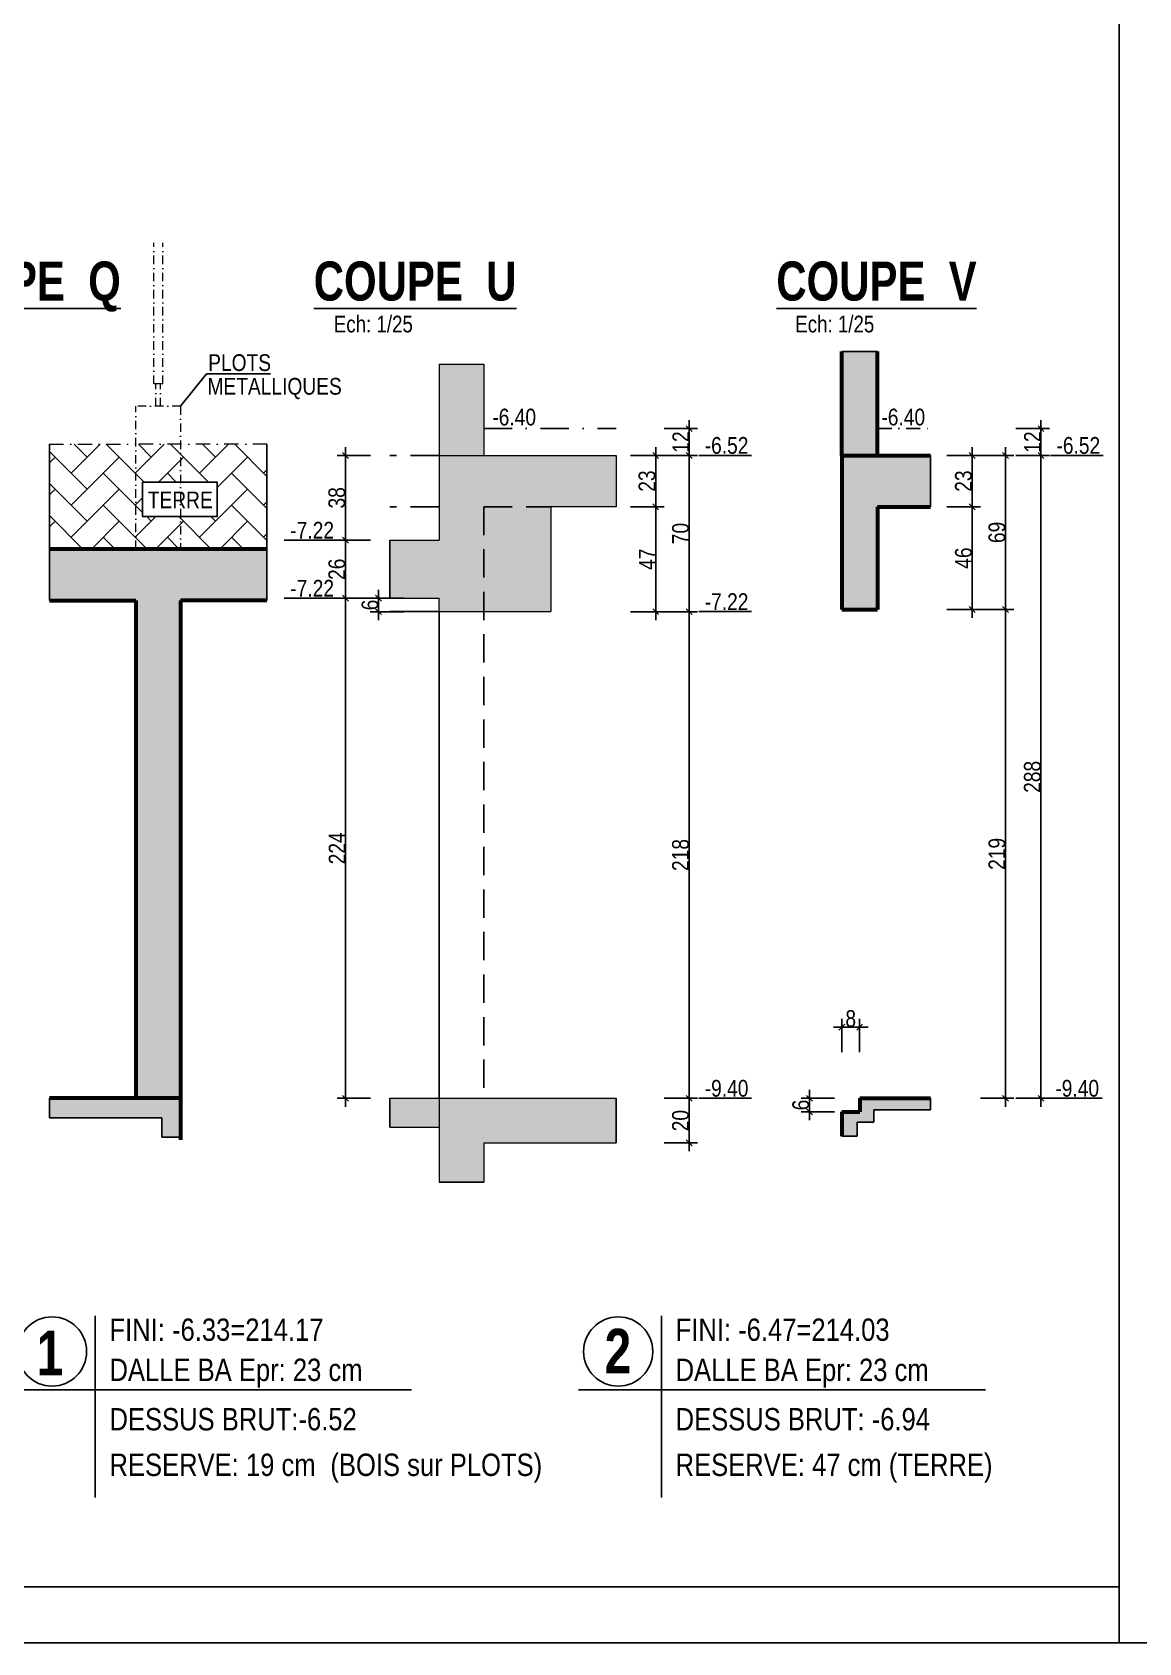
# Model space of a CAD drawing. Header units: millimetres. Extents: x 16050 to 21990, y -27198 to -22998.
# Drawn here: x 19966 to 20957, y -27198 to -25755 of the extents above; entities that cross this region are included whole.
import ezdxf
from ezdxf.enums import TextEntityAlignment as Align

# ---------------------------------------------------------------- set-up
doc = ezdxf.new("R2010")
doc.units = ezdxf.units.MM
doc.linetypes.add('CACHEX2', pattern=[19.05, 12.7, -6.35])
doc.linetypes.add('TIRETPTX2', pattern=[50.8, 25.4, -12.7, 0, -12.7])
for name, color, linetype in [('01-Cad  2', 1, 'Continuous'), ('01-cartouche', 7, 'Continuous'), ('01-cartouche-cage A', 7, 'Continuous'), ('01_cote_gen', 4, 'Continuous'), ('01_isolant ext', 2, 'TIRETPTX2'), ('01_linteaux', 2, 'Continuous'), ('01_poch_BN', 9, 'Continuous'), ('01_poch_murs', 253, 'Continuous'), ('01_texte', 230, 'Continuous'), ('AA_COTES', 2, 'Continuous')]:
    doc.layers.add(name, color=color, linetype=linetype)
doc.layers.add('01_murs_coup', color=5, linetype='Continuous', lineweight=60)
doc.layers.add('01_tram_axes', color=2, linetype='TIRETPTX2', lineweight=9)
doc.styles.add('ARIAL NA', font='ARIALN.TTF')
doc.styles.add('impact', font='impact.ttf')
doc.styles.add('MATTE_TXT', font='arial.ttf')
doc.styles.add('STYLE2', font='ARIALN.TTF')
doc.styles.add('stylemattecart', font='ARIALN.TTF')
doc.dimstyles.new('JB25', dxfattribs={"dimscale": 0.1, "dimtxt": 150, "dimasz": 15, "dimexe": 0.1, "dimexo": 0.1, "dimgap": 0.09, "dimtad": 1, "dimdec": 1, "dimlfac": 0.5, "dimdsep": 46, "dimtxsty": 'STYLE2', "dimblk1": 'BOND_G', "dimblk2": 'BOND_D', "dimsah": 1, "dimcen": 1.5, "dimdle": 0.01, "dimse1": 1, "dimse2": 1, "dimclrd": 4, "dimclre": 2, "dimclrt": 6, "dimazin": 2, "dimtfac": 2.333333, "dimtdec": 1, "dimtix": 1, "dimtmove": 2, "dimatfit": 3, "dimldrblk": 'BOND_G', "dimfxl": 1, "dimtolj": 1, "dimtzin": 0, "dimarcsym": 0})

# ---------------------------------------------------------------- blocks, each defined once
blk = doc.blocks.new('cartstruc')
at = {"layer": '01-cartouche-cage A', "linetype": 'Continuous'}
for p, q in [((-1050, 1485), (-1050, 0)), ((-1050, 0), (0, 0))]:
    blk.add_line(p, q, dxfattribs=at)
at = {"layer": '01-cartouche-cage A', "color": 7, "style": 'stylemattecart'}
for tag, height, p in [('NOMCLIENT', 30, (-525, 1399.6)), ('ADRESSE1CLIENT', 25, (-525, 1326.7)), ('ADRESSE2CLIENT', 25, (-525, 1283.9)), ('NOMAFFAIRE1', 45, (-525.1, 1189.8)), ('NOMAFFAIRE2', 45, (-525.1, 1110.4)), ('NOMAFFAIRE3', 45, (-525.1, 1031.7)), ('ADRESSE1AFFAIRE', 20, (-525.1, 943.3)), ('ADRESSE2AFFAIRE', 20, (-525.1, 909.2)), ('INDICE-A', 15, (-959.1, 428.4)), ('DATE-A', 15, (-861.9, 428.4)), ('INDICE-B', 15, (-959.1, 400.5)), ('DATE-B', 15, (-861.9, 400.5)), ('INDICE-C', 15, (-959.1, 369.4)), ('DATE-C', 15, (-861.9, 369.4)), ('INDICE-D', 15, (-959.1, 338.3)), ('DATE-D', 15, (-861.9, 338.3)), ('INDICE-E', 15, (-959.1, 307.2)), ('DATE-E', 15, (-861.9, 307.2)), ('INDICE-F', 15, (-959.1, 276.1)), ('DATE-F', 15, (-861.9, 276.1))]:
    blk.add_attdef(tag, text='', height=height, dxfattribs=at).set_placement(p, align=Align.MIDDLE_CENTER)
for tag, height, p in [('NOMARCHI', 15, (-831.1, 803.3)), ('MODEL', 15, (-408.9, 803.3)), ('BETSTRUCTURE', 15, (-831.1, 776.5)), ('MOE', 15, (-408.9, 776.5)), ('BETFLUIDES', 15, (-831.1, 749.5)), ('CSPS', 15, (-408.9, 749.5)), ('ECONOMISTE', 15, (-831.1, 722.7)), ('OPC', 15, (-408.9, 722.7)), ('BDC', 15, (-831.1, 695.9)), ('NOMENTREPRISE', 15, (-408.9, 695.9)), ('NUMBAT', 27, (-249.5, 614.7)), ('PHASE', 35, (-249.5, 537.9)), ('CONT-SOL', 12, (-138.6, 490.2)), ('NOMDESS', 15, (-451.8, 132.3)), ('NOMING', 15, (-451.8, 104.3)), ('ECH', 15, (-451.8, 76.3)), ('NUMAFF', 25, (-196.3, 48.9))]:
    blk.add_attdef(tag, text='', height=height, dxfattribs=at).set_placement(p, align=Align.BOTTOM_LEFT)
at = {"layer": '01-cartouche-cage A', "color": 7, "style": 'stylemattecart', "width": 0.8}
for tag, p in [('TITRTEPLAN1', (-677.3, 664.6)), ('TITRTEPLAN2', (-677.3, 610.2)), ('TITRTEPLAN3', (-677.3, 556)), ('TITRTEPLAN4', (-677.3, 501.4))]:
    blk.add_attdef(tag, text='', height=33, dxfattribs=at).set_placement(p, align=Align.MIDDLE_CENTER)
at = {"layer": '01-cartouche-cage A', "color": 7, "style": 'stylemattecart'}
for tag, p in [('MODIF-A', (-802.6, 428.4)), ('MODIF-B', (-802.6, 400.5)), ('MODIF-C', (-802.6, 369.4)), ('MODIF-D', (-802.6, 338.3)), ('MODIF-E', (-802.6, 307.2)), ('MODIF-F', (-802.6, 276.1))]:
    blk.add_attdef(tag, text='', height=15, dxfattribs=at).set_placement(p, align=Align.MIDDLE_LEFT)
at = {"layer": '01-cartouche-cage A', "color": 255, "style": 'stylemattecart'}
for tag, height, p in [('N°P', 35, (-321, 256)), ('IP', 35, (-210.3, 256)), ('DATEPLAN', 15, (-257.7, 226.8))]:
    blk.add_attdef(tag, text='', height=height, dxfattribs=at).set_placement(p, align=Align.BOTTOM_LEFT)
blk = doc.blocks.new('BOND_G')
at = {"layer": 'AA_COTES', "color": 0}
for p, q in [((0, -5), (0, 15)), ((5, 0), (-5, 0)), ((1.77, 1.77), (-1.77, -1.77))]:
    blk.add_line(p, q, dxfattribs=at)
blk = doc.blocks.new('BOND_D')
at = {"layer": 'AA_COTES', "color": 0}
for p, q in [((5, 0), (-5, 0)), ((-1.77, -1.77), (1.77, 1.77)), ((0, 5), (0, -15))]:
    blk.add_line(p, q, dxfattribs=at)
blk = doc.blocks.new('*D7729')
at = {"layer": '01_cote_gen', "color": 4, "lineweight": -2, "transparency": 16777216}
blk.add_line((20524.4, -26136.1), (20524.4, -26179.1), dxfattribs=at)
at = {"layer": 'Defpoints', "color": 0, "transparency": 16777216}
for p in [(20461.5, -26134.6), (20461.5, -26180.6), (20524.4, -26180.6)]:
    blk.add_point(p, dxfattribs=at)
at = {"layer": '01_cote_gen', "color": 4, "lineweight": -2, "transparency": 16777216, "xscale": 1.5, "yscale": 1.5, "zscale": 1.5}
for name, p, rotation in [('BOND_G', (20524.4, -26134.6), 90), ('BOND_D', (20524.4, -26180.6), 270)]:
    blk.add_blockref(name, p, dxfattribs=dict(at, rotation=rotation))
at = {"layer": '01_cote_gen', "color": 6, "lineweight": 0, "transparency": 16777216, "insert": (20516.7, -26157.6), "char_height": 15, "attachment_point": 5, "rotation": 90, "style": 'STYLE2'}
blk.add_mtext('\\A1;23', dxfattribs=at)
blk = doc.blocks.new('*D7730')
at = {"layer": '01_cote_gen', "color": 4, "lineweight": -2, "transparency": 16777216}
blk.add_line((20524.4, -26182.1), (20524.4, -26273.1), dxfattribs=at)
at = {"layer": 'Defpoints', "color": 0, "transparency": 16777216}
for p in [(20498.9, -26180.6), (20403, -26274.6), (20524.4, -26274.6)]:
    blk.add_point(p, dxfattribs=at)
at = {"layer": '01_cote_gen', "color": 4, "lineweight": -2, "transparency": 16777216, "xscale": 1.5, "yscale": 1.5, "zscale": 1.5}
for name, p, rotation in [('BOND_G', (20524.4, -26180.6), 90), ('BOND_D', (20524.4, -26274.6), 270)]:
    blk.add_blockref(name, p, dxfattribs=dict(at, rotation=rotation))
at = {"layer": '01_cote_gen', "color": 6, "lineweight": 0, "transparency": 16777216, "insert": (20516.9, -26227.6), "char_height": 15, "attachment_point": 5, "rotation": 90, "style": 'STYLE2'}
blk.add_mtext('\\A1;47', dxfattribs=at)
blk = doc.blocks.new('*D7731')
at = {"layer": '01_cote_gen', "color": 4, "lineweight": -2, "transparency": 16777216}
blk.add_line((20554.4, -26136.1), (20554.4, -26273.1), dxfattribs=at)
at = {"layer": 'Defpoints', "color": 0, "transparency": 16777216}
for p in [(20456.6, -26134.6), (20398.1, -26274.6), (20554.4, -26274.6)]:
    blk.add_point(p, dxfattribs=at)
at = {"layer": '01_cote_gen', "color": 4, "lineweight": -2, "transparency": 16777216, "xscale": 1.5, "yscale": 1.5, "zscale": 1.5}
for name, p, rotation in [('BOND_G', (20554.4, -26134.6), 90), ('BOND_D', (20554.4, -26274.6), 270)]:
    blk.add_blockref(name, p, dxfattribs=dict(at, rotation=rotation))
at = {"layer": '01_cote_gen', "color": 6, "lineweight": 0, "transparency": 16777216, "insert": (20546.7, -26204.6), "char_height": 15, "attachment_point": 5, "rotation": 90, "style": 'STYLE2'}
blk.add_mtext('\\A1;70', dxfattribs=at)
blk = doc.blocks.new('*D7732')
at = {"layer": '01_cote_gen', "color": 4, "lineweight": -2, "transparency": 16777216}
blk.add_line((20554.4, -26276.1), (20554.4, -26709.1), dxfattribs=at)
at = {"layer": 'Defpoints', "color": 0, "transparency": 16777216}
for p in [(20398.1, -26274.6), (20434.6, -26710.6), (20554.4, -26710.6)]:
    blk.add_point(p, dxfattribs=at)
at = {"layer": '01_cote_gen', "color": 4, "lineweight": -2, "transparency": 16777216, "xscale": 1.5, "yscale": 1.5, "zscale": 1.5}
for name, p, rotation in [('BOND_G', (20554.4, -26274.6), 90), ('BOND_D', (20554.4, -26710.6), 270)]:
    blk.add_blockref(name, p, dxfattribs=dict(at, rotation=rotation))
at = {"layer": '01_cote_gen', "color": 6, "lineweight": 0, "transparency": 16777216, "insert": (20546.7, -26492.6), "char_height": 15, "attachment_point": 5, "rotation": 90, "style": 'STYLE2'}
blk.add_mtext('\\A1;218', dxfattribs=at)
blk = doc.blocks.new('*D7733')
at = {"layer": '01_cote_gen', "color": 4, "lineweight": -2, "transparency": 16777216}
blk.add_line((20554.4, -26112.1), (20554.4, -26133.1), dxfattribs=at)
at = {"layer": 'Defpoints', "color": 0, "transparency": 16777216}
for p in [(20447.4, -26110.6), (20447.4, -26134.6), (20554.4, -26134.6)]:
    blk.add_point(p, dxfattribs=at)
at = {"layer": '01_cote_gen', "color": 4, "lineweight": -2, "transparency": 16777216, "xscale": 1.5, "yscale": 1.5, "zscale": 1.5}
for name, p, rotation in [('BOND_G', (20554.4, -26110.6), 90), ('BOND_D', (20554.4, -26134.6), 270)]:
    blk.add_blockref(name, p, dxfattribs=dict(at, rotation=rotation))
at = {"layer": '01_cote_gen', "color": 6, "lineweight": 0, "transparency": 16777216, "insert": (20546.9, -26122.6), "char_height": 15, "attachment_point": 5, "rotation": 90, "style": 'STYLE2'}
blk.add_mtext('\\A1;12', dxfattribs=at)
blk = doc.blocks.new('*D7734')
at = {"layer": '01_cote_gen', "color": 4, "lineweight": -2, "transparency": 16777216}
blk.add_line((20554.4, -26712.1), (20554.4, -26749.1), dxfattribs=at)
at = {"layer": 'Defpoints', "color": 0, "transparency": 16777216}
for p in [(20456.6, -26710.6), (20456.6, -26750.6), (20554.4, -26750.6)]:
    blk.add_point(p, dxfattribs=at)
at = {"layer": '01_cote_gen', "color": 4, "lineweight": -2, "transparency": 16777216, "xscale": 1.5, "yscale": 1.5, "zscale": 1.5}
for name, p, rotation in [('BOND_G', (20554.4, -26710.6), 90), ('BOND_D', (20554.4, -26750.6), 270)]:
    blk.add_blockref(name, p, dxfattribs=dict(at, rotation=rotation))
at = {"layer": '01_cote_gen', "color": 6, "lineweight": 0, "transparency": 16777216, "insert": (20546.7, -26730.6), "char_height": 15, "attachment_point": 5, "rotation": 90, "style": 'STYLE2'}
blk.add_mtext('\\A1;20', dxfattribs=at)
blk = doc.blocks.new('*D7735')
at = {"layer": '01_cote_gen', "color": 4, "lineweight": -2, "ltscale": 200, "transparency": 16777216}
blk.add_line((20246.6, -26709.1), (20246.6, -26264.1), dxfattribs=at)
at = {"layer": 'Defpoints', "color": 0, "ltscale": 200, "transparency": 16777216}
for p in [(20246.6, -26262.6), (20286.3, -26262.6), (20286.3, -26710.6)]:
    blk.add_point(p, dxfattribs=at)
at = {"layer": '01_cote_gen', "color": 4, "lineweight": -2, "ltscale": 200, "transparency": 16777216, "xscale": 1.5, "yscale": 1.5, "zscale": 1.5}
for name, p, rotation in [('BOND_D', (20246.6, -26262.6), 90), ('BOND_G', (20246.6, -26710.6), 270)]:
    blk.add_blockref(name, p, dxfattribs=dict(at, rotation=rotation))
at = {"layer": '01_cote_gen', "color": 6, "ltscale": 200, "transparency": 16777216, "insert": (20239.1, -26486.6), "char_height": 15, "attachment_point": 5, "rotation": 90, "style": 'STYLE2'}
blk.add_mtext('\\A1;224', dxfattribs=at)
blk = doc.blocks.new('*D7736')
at = {"layer": '01_cote_gen', "color": 4, "lineweight": -2, "ltscale": 200, "transparency": 16777216}
blk.add_line((20246.6, -26261.1), (20246.6, -26212.1), dxfattribs=at)
at = {"layer": 'Defpoints', "color": 0, "ltscale": 200, "transparency": 16777216}
for p in [(20246.6, -26210.6), (20286.3, -26210.6), (20269.1, -26262.6)]:
    blk.add_point(p, dxfattribs=at)
at = {"layer": '01_cote_gen', "color": 4, "lineweight": -2, "ltscale": 200, "transparency": 16777216, "xscale": 1.5, "yscale": 1.5, "zscale": 1.5}
for name, p, rotation in [('BOND_D', (20246.6, -26210.6), 90), ('BOND_G', (20246.6, -26262.6), 270)]:
    blk.add_blockref(name, p, dxfattribs=dict(at, rotation=rotation))
at = {"layer": '01_cote_gen', "color": 6, "ltscale": 200, "transparency": 16777216, "insert": (20238.9, -26236.6), "char_height": 15, "attachment_point": 5, "rotation": 90, "style": 'STYLE2'}
blk.add_mtext('\\A1;26', dxfattribs=at)
blk = doc.blocks.new('*D7737')
at = {"layer": '01_cote_gen', "color": 4, "lineweight": -2, "ltscale": 200, "transparency": 16777216}
blk.add_line((20246.6, -26209.1), (20246.6, -26136.1), dxfattribs=at)
at = {"layer": 'Defpoints', "color": 0, "ltscale": 200, "transparency": 16777216}
for p in [(20246.6, -26134.6), (20330.4, -26134.6), (20308.3, -26210.6)]:
    blk.add_point(p, dxfattribs=at)
at = {"layer": '01_cote_gen', "color": 4, "lineweight": -2, "ltscale": 200, "transparency": 16777216, "xscale": 1.5, "yscale": 1.5, "zscale": 1.5}
for name, p, rotation in [('BOND_D', (20246.6, -26134.6), 90), ('BOND_G', (20246.6, -26210.6), 270)]:
    blk.add_blockref(name, p, dxfattribs=dict(at, rotation=rotation))
at = {"layer": '01_cote_gen', "color": 6, "ltscale": 200, "transparency": 16777216, "insert": (20238.9, -26172.6), "char_height": 15, "attachment_point": 5, "rotation": 90, "style": 'STYLE2'}
blk.add_mtext('\\A1;38', dxfattribs=at)
blk = doc.blocks.new('*D7738')
at = {"layer": '01_cote_gen', "color": 4, "lineweight": -2, "ltscale": 200, "transparency": 16777216}
blk.add_line((20276.2, -26273.1), (20276.2, -26264.1), dxfattribs=at)
at = {"layer": 'Defpoints', "color": 0, "ltscale": 200, "transparency": 16777216}
for p in [(20276.2, -26262.6), (20308.3, -26262.6), (20308.3, -26274.6)]:
    blk.add_point(p, dxfattribs=at)
at = {"layer": '01_cote_gen', "color": 4, "lineweight": -2, "ltscale": 200, "transparency": 16777216, "xscale": 1.5, "yscale": 1.5, "zscale": 1.5}
for name, p, rotation in [('BOND_D', (20276.2, -26262.6), 90), ('BOND_G', (20276.2, -26274.6), 270)]:
    blk.add_blockref(name, p, dxfattribs=dict(at, rotation=rotation))
at = {"layer": '01_cote_gen', "color": 6, "ltscale": 200, "transparency": 16777216, "insert": (20268.6, -26268.6), "char_height": 15, "attachment_point": 5, "rotation": 90, "style": 'STYLE2'}
blk.add_mtext('\\A1;6', dxfattribs=at)
blk = doc.blocks.new('*D7742')
at = {"layer": '01_cote_gen', "color": 4, "lineweight": -2, "ltscale": 0.1, "transparency": 16777216}
blk.add_line((20692.6, -26646.8), (20705.6, -26646.8), dxfattribs=at)
at = {"layer": 'Defpoints', "color": 0, "ltscale": 0.1, "transparency": 16777216}
for p in [(20707.1, -26646.8), (20691.1, -26722.6), (20707.1, -26710.6)]:
    blk.add_point(p, dxfattribs=at)
at = {"layer": '01_cote_gen', "color": 4, "lineweight": -2, "ltscale": 0.1, "transparency": 16777216, "xscale": 1.5, "yscale": 1.5, "zscale": 1.5, "rotation": 180}
blk.add_blockref('BOND_G', (20691.1, -26646.8), dxfattribs=at)
at = {"layer": '01_cote_gen', "color": 4, "lineweight": -2, "ltscale": 0.1, "transparency": 16777216, "xscale": 1.5, "yscale": 1.5, "zscale": 1.5}
blk.add_blockref('BOND_D', (20707.1, -26646.8), dxfattribs=at)
at = {"layer": '01_cote_gen', "color": 6, "ltscale": 0.1, "transparency": 16777216, "insert": (20699.1, -26639.2), "char_height": 15, "attachment_point": 5, "style": 'STYLE2'}
blk.add_mtext('\\A1;8', dxfattribs=at)
blk = doc.blocks.new('*D7739')
at = {"layer": '01_cote_gen', "color": 4, "lineweight": -2, "ltscale": 0.1, "transparency": 16777216}
blk.add_line((20662.1, -26721.1), (20662.1, -26712.1), dxfattribs=at)
at = {"layer": 'Defpoints', "color": 0, "ltscale": 0.1, "transparency": 16777216}
for p in [(20662.1, -26710.6), (20728.3, -26722.6), (20756.3, -26710.6)]:
    blk.add_point(p, dxfattribs=at)
at = {"layer": '01_cote_gen', "color": 4, "lineweight": -2, "ltscale": 0.1, "transparency": 16777216, "xscale": 1.5, "yscale": 1.5, "zscale": 1.5}
for name, p, rotation in [('BOND_D', (20662.1, -26710.6), 90), ('BOND_G', (20662.1, -26722.6), 270)]:
    blk.add_blockref(name, p, dxfattribs=dict(at, rotation=rotation))
at = {"layer": '01_cote_gen', "color": 6, "ltscale": 0.1, "transparency": 16777216, "insert": (20654.4, -26716.6), "char_height": 15, "attachment_point": 5, "rotation": 90, "style": 'STYLE2'}
blk.add_mtext('\\A1;6', dxfattribs=at)
blk = doc.blocks.new('*D7743')
at = {"layer": '01_cote_gen', "color": 4, "lineweight": -2, "ltscale": 0.1, "transparency": 16777216}
blk.add_line((20807.8, -26136.1), (20807.8, -26179.1), dxfattribs=at)
at = {"layer": 'Defpoints', "color": 0, "ltscale": 0.1, "transparency": 16777216}
for p in [(20779.2, -26134.6), (20779.2, -26180.6), (20807.8, -26180.6)]:
    blk.add_point(p, dxfattribs=at)
at = {"layer": '01_cote_gen', "color": 4, "lineweight": -2, "ltscale": 0.1, "transparency": 16777216, "xscale": 1.5, "yscale": 1.5, "zscale": 1.5}
for name, p, rotation in [('BOND_G', (20807.8, -26134.6), 90), ('BOND_D', (20807.8, -26180.6), 270)]:
    blk.add_blockref(name, p, dxfattribs=dict(at, rotation=rotation))
at = {"layer": '01_cote_gen', "color": 6, "ltscale": 0.1, "transparency": 16777216, "insert": (20800.1, -26157.6), "char_height": 15, "attachment_point": 5, "rotation": 90, "style": 'STYLE2'}
blk.add_mtext('\\A1;23', dxfattribs=at)
blk = doc.blocks.new('*D7740')
at = {"layer": '01_cote_gen', "color": 4, "lineweight": -2, "ltscale": 0.1, "transparency": 16777216}
blk.add_line((20807.8, -26182.1), (20807.8, -26271.1), dxfattribs=at)
at = {"layer": 'Defpoints', "color": 0, "ltscale": 0.1, "transparency": 16777216}
for p in [(20784.4, -26180.6), (20760.7, -26272.6), (20807.8, -26272.6)]:
    blk.add_point(p, dxfattribs=at)
at = {"layer": '01_cote_gen', "color": 4, "lineweight": -2, "ltscale": 0.1, "transparency": 16777216, "xscale": 1.5, "yscale": 1.5, "zscale": 1.5}
for name, p, rotation in [('BOND_G', (20807.8, -26180.6), 90), ('BOND_D', (20807.8, -26272.6), 270)]:
    blk.add_blockref(name, p, dxfattribs=dict(at, rotation=rotation))
at = {"layer": '01_cote_gen', "color": 6, "ltscale": 0.1, "transparency": 16777216, "insert": (20800.1, -26226.6), "char_height": 15, "attachment_point": 5, "rotation": 90, "style": 'STYLE2'}
blk.add_mtext('\\A1;46', dxfattribs=at)
blk = doc.blocks.new('*D7741')
at = {"layer": '01_cote_gen', "color": 4, "lineweight": -2, "ltscale": 0.1, "transparency": 16777216}
blk.add_line((20837.8, -26136.1), (20837.8, -26271.1), dxfattribs=at)
at = {"layer": 'Defpoints', "color": 0, "ltscale": 0.1, "transparency": 16777216}
for p in [(20776.4, -26134.6), (20760.7, -26272.6), (20837.8, -26272.6)]:
    blk.add_point(p, dxfattribs=at)
at = {"layer": '01_cote_gen', "color": 4, "lineweight": -2, "ltscale": 0.1, "transparency": 16777216, "xscale": 1.5, "yscale": 1.5, "zscale": 1.5}
for name, p, rotation in [('BOND_G', (20837.8, -26134.6), 90), ('BOND_D', (20837.8, -26272.6), 270)]:
    blk.add_blockref(name, p, dxfattribs=dict(at, rotation=rotation))
at = {"layer": '01_cote_gen', "color": 6, "ltscale": 0.1, "transparency": 16777216, "insert": (20830.1, -26203.6), "char_height": 15, "attachment_point": 5, "rotation": 90, "style": 'STYLE2'}
blk.add_mtext('\\A1;69', dxfattribs=at)
blk = doc.blocks.new('*D7744')
at = {"layer": '01_cote_gen', "color": 4, "lineweight": -2, "ltscale": 0.1, "transparency": 16777216}
blk.add_line((20837.8, -26274.1), (20837.8, -26709.1), dxfattribs=at)
at = {"layer": 'Defpoints', "color": 0, "ltscale": 0.1, "transparency": 16777216}
for p in [(20800.3, -26272.6), (20757.5, -26710.6), (20837.8, -26710.6)]:
    blk.add_point(p, dxfattribs=at)
at = {"layer": '01_cote_gen', "color": 4, "lineweight": -2, "ltscale": 0.1, "transparency": 16777216, "xscale": 1.5, "yscale": 1.5, "zscale": 1.5}
for name, p, rotation in [('BOND_G', (20837.8, -26272.6), 90), ('BOND_D', (20837.8, -26710.6), 270)]:
    blk.add_blockref(name, p, dxfattribs=dict(at, rotation=rotation))
at = {"layer": '01_cote_gen', "color": 6, "ltscale": 0.1, "transparency": 16777216, "insert": (20830.1, -26491.6), "char_height": 15, "attachment_point": 5, "rotation": 90, "style": 'STYLE2'}
blk.add_mtext('\\A1;219', dxfattribs=at)
blk = doc.blocks.new('*D7745')
at = {"layer": '01_cote_gen', "color": 4, "lineweight": -2, "ltscale": 200, "transparency": 16777216}
blk.add_line((20869.5, -26136.1), (20869.5, -26709.1), dxfattribs=at)
at = {"layer": 'Defpoints', "color": 0, "ltscale": 200, "transparency": 16777216}
for p in [(20845.3, -26134.6), (20869.5, -26710.6), (20883.7, -26710.6)]:
    blk.add_point(p, dxfattribs=at)
at = {"layer": '01_cote_gen', "color": 4, "lineweight": -2, "ltscale": 200, "transparency": 16777216, "xscale": 1.5, "yscale": 1.5, "zscale": 1.5}
for name, p, rotation in [('BOND_G', (20869.5, -26134.6), 90), ('BOND_D', (20869.5, -26710.6), 270)]:
    blk.add_blockref(name, p, dxfattribs=dict(at, rotation=rotation))
at = {"layer": '01_cote_gen', "color": 6, "ltscale": 200, "transparency": 16777216, "insert": (20861.8, -26422.6), "char_height": 15, "attachment_point": 5, "rotation": 90, "style": 'STYLE2'}
blk.add_mtext('\\A1;288', dxfattribs=at)
blk = doc.blocks.new('*D7746')
at = {"layer": '01_cote_gen', "color": 4, "lineweight": -2, "transparency": 16777216}
blk.add_line((20869.5, -26112.1), (20869.5, -26133.1), dxfattribs=at)
at = {"layer": 'Defpoints', "color": 0, "transparency": 16777216}
for p in [(20762.5, -26110.6), (20762.5, -26134.6), (20869.5, -26134.6)]:
    blk.add_point(p, dxfattribs=at)
at = {"layer": '01_cote_gen', "color": 4, "lineweight": -2, "transparency": 16777216, "xscale": 1.5, "yscale": 1.5, "zscale": 1.5}
for name, p, rotation in [('BOND_G', (20869.5, -26110.6), 90), ('BOND_D', (20869.5, -26134.6), 270)]:
    blk.add_blockref(name, p, dxfattribs=dict(at, rotation=rotation))
at = {"layer": '01_cote_gen', "color": 6, "lineweight": 0, "transparency": 16777216, "insert": (20861.9, -26122.6), "char_height": 15, "attachment_point": 5, "rotation": 90, "style": 'STYLE2'}
blk.add_mtext('\\A1;12', dxfattribs=at)

msp = doc.modelspace()

# ---------------------------------------------------------------- hatches: boundary and pattern name
at = {"layer": '01_poch_BN', "ltscale": 200}
h = msp.add_hatch(color=256, dxfattribs=at)
h.dxf.hatch_style = 1
h.paths.add_polyline_path([(20770.54, -26134.57), (20691.12, -26134.57), (20691.12, -26272.57), (20723.12, -26272.57), (20723.12, -26180.57), (20770.54, -26180.57)])
h.paths.add_polyline_path([(20723.12, -26041.53), (20691.12, -26041.53), (20691.12, -26134.57), (20723.12, -26134.57)])
h.paths.add_polyline_path([(20770.54, -26710.57), (20707.12, -26710.57), (20707.12, -26722.57), (20691.12, -26722.57), (20691.12, -26744.43), (20704.72, -26744.43), (20704.72, -26731.88), (20719.68, -26731.88), (20719.68, -26721.01), (20770.54, -26721.01)])
h = msp.add_hatch(color=256, dxfattribs=at)
h.dxf.hatch_style = 1
h.paths.add_polyline_path([(20370.36, -26052.75), (20330.36, -26052.75), (20330.36, -26134.57), (20370.36, -26134.57)])
h.paths.add_polyline_path([(20488.87, -26134.57), (20330.36, -26134.57), (20330.36, -26210.57), (20286.28, -26210.57), (20286.28, -26262.57), (20330.36, -26262.57), (20330.36, -26274.57), (20370.36, -26274.57), (20370.36, -26180.57), (20430.36, -26180.57), (20488.87, -26180.57)])
h.paths.add_polyline_path([(20430.36, -26180.57), (20370.36, -26180.57), (20370.36, -26274.57), (20430.36, -26274.57)], flags=17)
h = msp.add_hatch(color=256, dxfattribs=at)
h.dxf.hatch_style = 1
h.paths.add_polyline_path([(20176.27, -26218.57), (19981.43, -26218.57), (19981.43, -26264.57), (20058.85, -26264.57), (20058.85, -26710.57), (20098.85, -26710.57), (20098.85, -26264.57), (20176.27, -26264.57)])
h.paths.add_polyline_path([(20098.85, -26710.57), (19981.43, -26710.57), (19981.43, -26728.05), (20082.21, -26728.05), (20082.21, -26745.3), (20098.85, -26745.3)])
h = msp.add_hatch(color=256, dxfattribs=at)
h.dxf.hatch_style = 1
h.paths.add_polyline_path([(20330.36, -26710.57), (20286.28, -26710.57), (20286.28, -26736.57), (20330.36, -26736.57)])
h.paths.add_polyline_path([(20488.87, -26710.57), (20330.36, -26710.57), (20330.36, -26785.83), (20370.36, -26785.83), (20370.36, -26750.57), (20488.87, -26750.57)])
at = {"layer": '01_poch_murs', "ltscale": 200}
h = msp.add_hatch(dxfattribs=at)
h.set_pattern_fill('AR-HBONE', color=256, scale=0.2)
h.paths.add_polyline_path([(19648.93, -26124.56), (19571.52, -26124.56), (19571.51, -26218.57), (19648.93, -26218.57)])
h.paths.add_polyline_path([(19642.21, -26158.2), (19642.21, -26189.19), (19575.48, -26189.19), (19575.48, -26158.2)], flags=16)
h.paths.add_polyline_path([(20176.27, -26124.56), (20098.85, -26124.56), (20098.85, -26158.46), (20131.57, -26158.46), (20131.57, -26189.45), (20098.85, -26189.45), (20098.85, -26218.57), (20176.27, -26218.57)])
h.paths.add_polyline_path([(20098.85, -26124.56), (20058.85, -26124.56), (20058.85, -26218.57), (20098.85, -26218.57), (20098.85, -26189.45), (20064.83, -26189.45), (20064.83, -26158.46), (20098.85, -26158.46)])
h.paths.add_polyline_path([(20058.85, -26124.56), (19981.43, -26124.56), (19981.43, -26218.57), (20058.85, -26218.57)])
h.paths.add_polyline_path([(19576.39, -26185.47), (19651.67, -26185.47), (19651.67, -26162.96), (19576.39, -26162.96)], flags=9)

# ---------------------------------------------------------------- linework, layer by layer
at = {"layer": '01-Cad  2'}
for p, q in [((20939.58, -27148.43, -9.99), (16099.58, -27148.43, -9.99)), ((20939.58, -27198.43, -9.99), (16049.58, -27198.43, -9.99))]:
    msp.add_line(p, q, dxfattribs=at)
at = {"layer": '01_isolant ext'}
msp.add_line((20370.36, -26110.57), (20488.87, -26110.57), dxfattribs=at)
at = {"layer": '01_isolant ext', "ltscale": 0.5}
msp.add_line((20723.12, -26110.57), (20770.55, -26110.57), dxfattribs=at)
at = {"layer": '01_linteaux', "linetype": 'CACHEX2', "ltscale": 2}
for p, q in [((20330.36, -26134.57), (20286.28, -26134.57)), ((20330.36, -26180.57), (20286.28, -26180.57)), ((20370.36, -26180.57), (20370.36, -26710.57)), ((20370.36, -26180.57), (20430.36, -26180.57))]:
    msp.add_line(p, q, dxfattribs=at)
at = {"layer": '01_linteaux'}
for q in [(20286.28, -26274.57), (20330.36, -26710.57)]:
    msp.add_line((20330.36, -26274.57), q, dxfattribs=at)
at = {"layer": '01_murs_coup'}
for p, q in [((20691.12, -26134.57), (20691.12, -26041.53)), ((20723.12, -26134.57), (20723.12, -26041.53)), ((20691.12, -26134.57), (20770.54, -26134.57)), ((20691.12, -26134.57), (20691.12, -26272.57)), ((20723.12, -26180.57), (20770.54, -26180.57)), ((20723.12, -26180.57), (20723.12, -26272.57)), ((20176.27, -26218.57), (19981.43, -26218.57)), ((19981.43, -26264.57), (20058.85, -26264.57)), ((20058.85, -26264.57), (20058.85, -26710.57)), ((20176.27, -26264.57), (20098.85, -26264.57)), ((20098.85, -26264.57), (20098.85, -26747.85)), ((20691.12, -26272.57), (20723.12, -26272.57)), ((20098.85, -26710.57), (19981.43, -26710.57)), ((20691.12, -26722.57), (20707.12, -26722.57)), ((20691.12, -26722.57), (20691.12, -26744.43)), ((20707.12, -26710.57), (20770.54, -26710.57)), ((20707.12, -26710.57), (20707.12, -26722.57))]:
    msp.add_line(p, q, dxfattribs=at)
at = {"layer": '01_murs_coup', "linetype": 'Continuous', "lineweight": 5}
for p, q in [((20330.36, -26052.75), (20330.36, -26210.57)), ((20370.36, -26052.75), (20370.36, -26134.57)), ((20330.36, -26134.57), (20488.87, -26134.57)), ((20430.36, -26180.57), (20430.36, -26274.57)), ((20488.87, -26180.57), (20430.36, -26180.57)), ((20286.28, -26210.57), (20330.36, -26210.57)), ((20286.28, -26262.57), (20330.36, -26262.57)), ((20330.36, -26274.57), (20330.36, -26262.57)), ((20330.36, -26274.57), (20430.36, -26274.57)), ((20286.28, -26710.57), (20330.36, -26710.57)), ((20330.36, -26710.57), (20330.36, -26785.83)), ((20330.36, -26710.57), (20488.87, -26710.57)), ((20286.28, -26736.57), (20330.36, -26736.57)), ((20370.36, -26750.57), (20370.36, -26785.83)), ((20370.36, -26750.57), (20488.87, -26750.57))]:
    msp.add_line(p, q, dxfattribs=at)
at = {"layer": '01_poch_BN', "ltscale": 200}
for p, q in [((20691.12, -26041.53), (20723.12, -26041.53)), ((19981.43, -26218.57), (19981.43, -26264.57)), ((20176.27, -26218.57), (20176.27, -26264.57)), ((20286.28, -26210.57), (20286.28, -26262.57)), ((19981.43, -26710.57), (19981.43, -26728.05)), ((20286.28, -26710.57), (20286.28, -26736.57)), ((19981.43, -26728.05), (20082.21, -26728.05)), ((20082.21, -26728.05), (20082.21, -26745.3)), ((20082.21, -26745.3), (20098.85, -26745.3)), ((20330.36, -26785.83), (20370.36, -26785.83))]:
    msp.add_line(p, q, dxfattribs=at)
at = {"layer": '01_poch_BN', "lineweight": 0}
for p, q in [((20330.36, -26052.75), (20370.36, -26052.75)), ((20488.87, -26134.57), (20488.87, -26180.57))]:
    msp.add_line(p, q, dxfattribs=at)
at = {"layer": '01_poch_BN', "ltscale": 0.1}
for p, q in [((20770.54, -26134.57), (20770.54, -26180.57)), ((20719.68, -26731.88), (20719.68, -26721.01)), ((20719.68, -26721.01), (20770.54, -26721.01)), ((20770.54, -26710.57), (20770.54, -26721.01)), ((20704.72, -26744.43), (20704.72, -26731.88)), ((20704.72, -26731.88), (20719.68, -26731.88)), ((20691.12, -26744.43), (20704.72, -26744.43))]:
    msp.add_line(p, q, dxfattribs=at)
at = {"layer": '01_poch_BN'}
msp.add_line((20488.87, -26710.57), (20488.87, -26750.57), dxfattribs=at)
at = {"layer": '01_poch_murs', "ltscale": 200}
for p, q in [((19981.43, -26218.57), (19981.43, -26124.56)), ((20176.27, -26124.56), (20176.27, -26218.57))]:
    msp.add_line(p, q, dxfattribs=at)
at = {"layer": '01_texte'}
for p, q in [((20122.12, -26061.58), (20098.85, -26090.56)), ((20179.41, -26061.58), (20122.12, -26061.58)), ((20562.91, -26134.57), (20610.26, -26134.57)), ((20877.95, -26134.57), (20925.31, -26134.57)), ((20191.75, -26210.57), (20239.11, -26210.57)), ((20191.75, -26262.57), (20239.11, -26262.57)), ((20562.91, -26274.57), (20610.26, -26274.57)), ((20562.91, -26710.57), (20610.26, -26710.57)), ((20876.95, -26710.57), (20924.31, -26710.57)), ((20022.52, -26905.48), (20022.52, -27068.12)), ((20529.56, -26905.48), (20529.56, -27068.12)), ((19941.44, -26971.86), (20305.77, -26971.86)), ((20455.39, -26971.86), (20819.71, -26971.86))]:
    msp.add_line(p, q, dxfattribs=at)
msp.add_lwpolyline([(20064.83, -26158.46), (20131.57, -26158.46), (20131.57, -26189.45), (20064.83, -26189.45)], close=True, dxfattribs=at)
for centre in [(19983.79, -26937.45), (20490.84, -26937.45)]:
    msp.add_circle(centre, 30.98, dxfattribs=at)
at = {"layer": '01_tram_axes', "ltscale": 0.3}
for p, q in [((20074.85, -26070.56), (20074.85, -25944.21)), ((20082.85, -26070.56), (20082.85, -25944.21)), ((20082.85, -26070.56), (20074.85, -26070.56)), ((20076.85, -26090.56), (20076.85, -26070.56)), ((20080.85, -26090.56), (20080.85, -26070.56)), ((20058.85, -26218.57), (20058.85, -26090.56)), ((20098.85, -26090.56), (20058.85, -26090.56)), ((20098.85, -26090.56), (20098.85, -26218.57))]:
    msp.add_line(p, q, dxfattribs=at)
at = {"layer": '01_tram_axes', "ltscale": 0.5}
for p in [(19981.43, -26124.56), (20176.27, -26124.56)]:
    msp.add_line(p, (20058.85, -26124.56), dxfattribs=at)

# ---------------------------------------------------------------- block references
at = {"layer": '01-cartouche'}
msp.add_blockref('cartstruc', (21989.58, -27198.43, -9.69), dxfattribs=at)

# ---------------------------------------------------------------- texts
at = {"layer": '01_texte', "style": 'impact'}
for s, p in [('%%UCOUPE  Q', (19953.58, -26006.36)), ('%%UCOUPE  U', (20308.92, -26006.36)), ('%%UCOUPE  V', (20722.18, -26006.36))]:
    msp.add_text(s, height=35, dxfattribs=at).set_placement(p, align=Align.BOTTOM_CENTER)
at = {"layer": '01_texte', "style": 'MATTE_TXT', "width": 0.8}
for p in [(20271.54, -26028.92), (20684.79, -26028.92)]:
    msp.add_text('Ech: 1/25', height=15, dxfattribs=at).set_placement(p, align=Align.BOTTOM_CENTER)
at = {"layer": '01_texte'}
for s, height, style, p in [('PLOTS ', 15, 'ARIAL NA', (20123.58, -26058.96)), ('METALLIQUES', 15, 'ARIAL NA', (20122.96, -26080.17)), ('-6.40', 15, 'STYLE2', (20378.1, -26107.72)), ('-6.40', 15, 'STYLE2', (20726.58, -26107.72)), ('-6.52', 15, 'STYLE2', (20568.31, -26133.12)), ('-6.52', 15, 'STYLE2', (20883.36, -26133.12)), ('TERRE  ', 15, 'ARIAL NA', (20069.5, -26181.96)), ('-7.22', 15, 'STYLE2', (20197.16, -26209.12)), ('-7.22', 15, 'STYLE2', (20197.16, -26261.12)), ('-7.22', 15, 'STYLE2', (20568.31, -26273.12)), ('-9.40', 15, 'STYLE2', (20568.31, -26709.12)), ('-9.40', 15, 'STYLE2', (20882.36, -26709.12)), ('FINI: -6.33=214.17', 20, 'ARIAL NA', (20035.22, -26927.91)), ('FINI: -6.47=214.03', 20, 'ARIAL NA', (20542.26, -26927.91)), ('DALLE BA Epr: 23 cm', 20, 'ARIAL NA', (20035.22, -26963.88)), ('DALLE BA Epr: 23 cm', 20, 'ARIAL NA', (20542.26, -26963.88)), ('DESSUS BRUT:-6.52', 20, 'ARIAL NA', (20035.22, -27008.12)), ('DESSUS BRUT: -6.94', 20, 'ARIAL NA', (20542.26, -27008.12)), ('RESERVE: 19 cm', 20, 'ARIAL NA', (20035.22, -27048.96)), ('(BOIS sur PLOTS)', 20, 'ARIAL NA', (20233.06, -27048.96)), ('RESERVE: 47 cm (TERRE)', 20, 'ARIAL NA', (20542.26, -27048.96))]:
    msp.add_text(s, height=height, dxfattribs=dict(at, style=style)).set_placement(p)
at = {"layer": '01_texte', "style": 'impact'}
for s, p in [('1', (19993.8, -26970.7)), ('2', (20502.49, -26969.14))]:
    msp.add_text(s, height=40, dxfattribs=at).set_placement(p, align=Align.BOTTOM_RIGHT)

# ---------------------------------------------------------------- dimensions: what is measured, and where the dimension line sits
at = {"layer": '01_cote_gen', "lineweight": 0}
for base, p1, p2, picture, middle in [((20554.41, -26134.57), (20447.44, -26110.57), (20447.44, -26134.57), '*D7733', (20546.87, -26122.57)), ((20869.45, -26134.57), (20762.49, -26110.57), (20762.49, -26134.57), '*D7746', (20861.91, -26122.57)), ((20554.41, -26274.57), (20456.57, -26134.57), (20398.06, -26274.57), '*D7731', (20546.74, -26204.57)), ((20524.41, -26180.57), (20461.55, -26134.57), (20461.55, -26180.57), '*D7729', (20516.74, -26157.57)), ((20524.41, -26274.57), (20498.91, -26180.57), (20403.04, -26274.57), '*D7730', (20516.9, -26227.57)), ((20554.41, -26710.57), (20398.06, -26274.57), (20434.65, -26710.57), '*D7732', (20546.74, -26492.57)), ((20554.41, -26750.57), (20456.57, -26710.57), (20456.57, -26750.57), '*D7734', (20546.74, -26730.57))]:
    dim = msp.add_linear_dim(base=base, p1=p1, p2=p2, angle=90, dimstyle='JB25', dxfattribs=at)
    dim.commit()
    dim.dimension.update_dxf_attribs({"geometry": picture, "text_midpoint": middle})
at = {"layer": '01_cote_gen', "ltscale": 200}
for base, p1, p2, picture, middle in [((20246.61, -26134.57), (20308.32, -26210.57), (20330.36, -26134.57), '*D7737', (20238.94, -26172.57)), ((20869.45, -26710.57), (20845.27, -26134.57), (20883.65, -26710.57), '*D7745', (20861.79, -26422.57)), ((20246.61, -26210.57), (20269.11, -26262.57), (20286.28, -26210.57), '*D7736', (20238.94, -26236.57)), ((20246.61, -26262.57), (20286.28, -26710.57), (20286.28, -26262.57), '*D7735', (20239.07, -26486.57)), ((20276.24, -26262.57), (20308.32, -26274.57), (20308.32, -26262.57), '*D7738', (20268.58, -26268.57))]:
    dim = msp.add_linear_dim(base=base, p1=p1, p2=p2, angle=90, dimstyle='JB25', dxfattribs=at)
    dim.commit()
    dim.dimension.update_dxf_attribs({"geometry": picture, "text_midpoint": middle})
at = {"layer": '01_cote_gen', "ltscale": 0.1}
for base, p1, p2, picture, middle in [((20837.77, -26272.57), (20776.37, -26134.57), (20760.71, -26272.57), '*D7741', (20830.1, -26203.57)), ((20807.79, -26180.57), (20779.18, -26134.57), (20779.18, -26180.57), '*D7743', (20800.12, -26157.57)), ((20807.79, -26272.57), (20784.37, -26180.57), (20760.71, -26272.57), '*D7740', (20800.12, -26226.57)), ((20837.77, -26710.57), (20800.29, -26272.57), (20757.49, -26710.57), '*D7744', (20830.1, -26491.57)), ((20662.07, -26710.57), (20728.33, -26722.57), (20756.34, -26710.57), '*D7739', (20654.4, -26716.57))]:
    dim = msp.add_linear_dim(base=base, p1=p1, p2=p2, angle=90, dimstyle='JB25', dxfattribs=at)
    dim.commit()
    dim.dimension.update_dxf_attribs({"geometry": picture, "text_midpoint": middle})
dim = msp.add_linear_dim(base=(20707.12, -26646.84), p1=(20691.12, -26722.57), p2=(20707.12, -26710.57), dimstyle='JB25', dxfattribs=at)
dim.commit()
dim.dimension.update_dxf_attribs({"geometry": '*D7742', "text_midpoint": (20699.12, -26639.17)})

doc.saveas('drawing.dxf')
